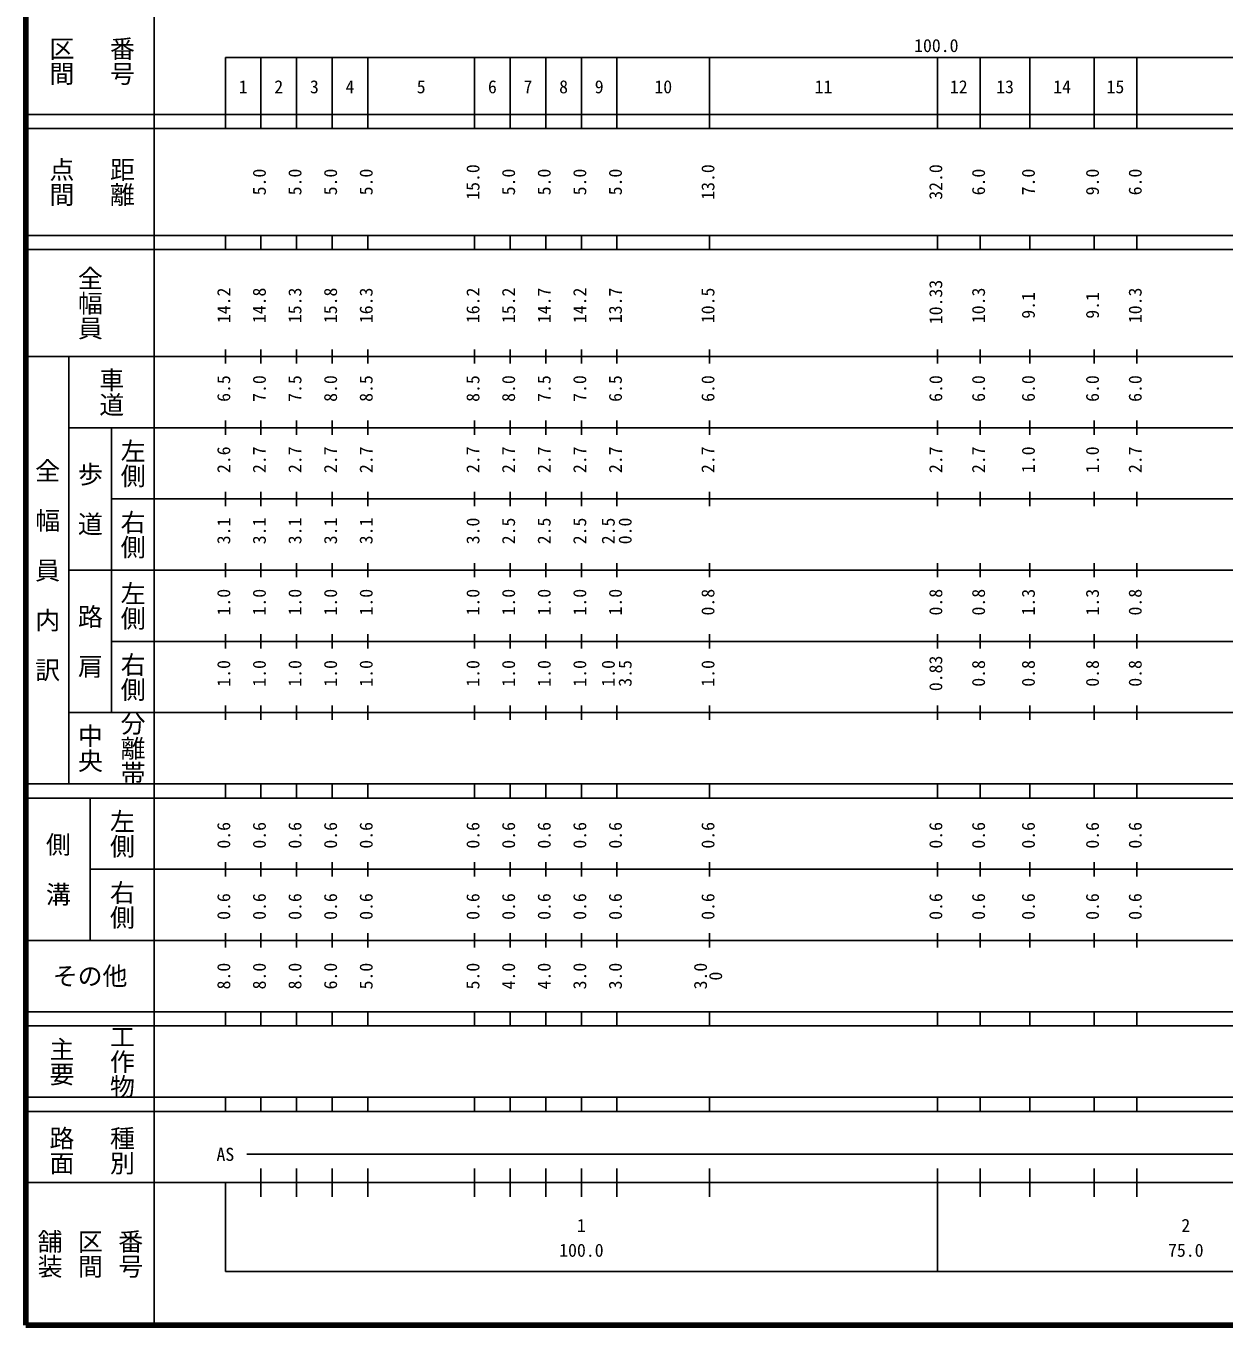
# Model space of a CAD drawing. Units: millimetres on the paper, enlarged 1000 times. Extents: x 40000 to 680000, y 20000 to 380000.
# Drawn here: x 40000 to 208251, y 20000 to 202409 of the extents above; entities that cross this region are included whole.
import ezdxf
from ezdxf.enums import TextEntityAlignment as Align

# ---------------------------------------------------------------- set-up
doc = ezdxf.new("R2010")
doc.units = ezdxf.units.MM
doc.header["$LTSCALE"] = 1000
doc.layers.add('M-TTL', color=2, linetype='Continuous', lineweight=140)
doc.layers.add('M-TTL-BAND', color=7, linetype='Continuous', lineweight=25)
doc.styles.add('@ＭＳ ゴシック', font='')
doc.styles.add('ＭＳ ゴシック', font='')
doc.styles.get('@ＭＳ ゴシック').set_extended_font_data('@MS Gothic')
doc.styles.get('ＭＳ ゴシック').set_extended_font_data('MS Gothic')

msp = doc.modelspace()

# ---------------------------------------------------------------- linework, layer by layer
at = {"layer": 'M-TTL'}
for p, q in [((40000, 380000), (40000, 20000)), ((40000, 20000), (680000, 20000))]:
    msp.add_line(p, q, dxfattribs=at)
at = {"layer": 'M-TTL-BAND'}
for p, q in [((58000, 370000), (58000, 20000)), ((68000, 198000), (579000, 198000)), ((68000, 198000), (68000, 188000)), ((73000, 188000), (73000, 198000)), ((78000, 188000), (78000, 198000)), ((83000, 188000), (83000, 198000)), ((88000, 188000), (88000, 198000)), ((103000, 188000), (103000, 198000)), ((108000, 188000), (108000, 198000)), ((113000, 188000), (113000, 198000)), ((118000, 188000), (118000, 198000)), ((123000, 188000), (123000, 198000)), ((136000, 188000), (136000, 198000)), ((168000, 188000), (168000, 198000)), ((174000, 188000), (174000, 198000)), ((181000, 188000), (181000, 198000)), ((190000, 188000), (190000, 198000)), ((196000, 188000), (196000, 198000)), ((40000, 190000), (579000, 190000)), ((40000, 188000), (579000, 188000)), ((40000, 173000), (579000, 173000)), ((68000, 171000), (68000, 173000)), ((73000, 171000), (73000, 173000)), ((78000, 171000), (78000, 173000)), ((83000, 171000), (83000, 173000)), ((88000, 171000), (88000, 173000)), ((103000, 171000), (103000, 173000)), ((108000, 171000), (108000, 173000)), ((113000, 171000), (113000, 173000)), ((118000, 171000), (118000, 173000)), ((123000, 171000), (123000, 173000)), ((136000, 171000), (136000, 173000)), ((168000, 171000), (168000, 173000)), ((174000, 171000), (174000, 173000)), ((181000, 171000), (181000, 173000)), ((190000, 171000), (190000, 173000)), ((196000, 171000), (196000, 173000)), ((40000, 171000), (579000, 171000)), ((68000, 155000), (68000, 157000)), ((73000, 155000), (73000, 157000)), ((78000, 155000), (78000, 157000)), ((83000, 155000), (83000, 157000)), ((88000, 155000), (88000, 157000)), ((103000, 155000), (103000, 157000)), ((108000, 155000), (108000, 157000)), ((113000, 155000), (113000, 157000)), ((118000, 155000), (118000, 157000)), ((123000, 155000), (123000, 157000)), ((136000, 155000), (136000, 157000)), ((168000, 155000), (168000, 157000)), ((174000, 155000), (174000, 157000)), ((181000, 155000), (181000, 157000)), ((190000, 155000), (190000, 157000)), ((196000, 155000), (196000, 157000)), ((40000, 156000), (579000, 156000)), ((46000, 96000), (46000, 156000)), ((46000, 146000), (579000, 146000)), ((52000, 146000), (52000, 106000)), ((68000, 145000), (68000, 147000)), ((73000, 145000), (73000, 147000)), ((78000, 145000), (78000, 147000)), ((83000, 145000), (83000, 147000)), ((88000, 145000), (88000, 147000)), ((103000, 145000), (103000, 147000)), ((108000, 145000), (108000, 147000)), ((113000, 145000), (113000, 147000)), ((118000, 145000), (118000, 147000)), ((123000, 145000), (123000, 147000)), ((136000, 145000), (136000, 147000)), ((168000, 145000), (168000, 147000)), ((174000, 145000), (174000, 147000)), ((181000, 145000), (181000, 147000)), ((190000, 145000), (190000, 147000)), ((196000, 145000), (196000, 147000)), ((68000, 135000), (68000, 137000)), ((73000, 135000), (73000, 137000)), ((78000, 135000), (78000, 137000)), ((83000, 135000), (83000, 137000)), ((88000, 135000), (88000, 137000)), ((103000, 135000), (103000, 137000)), ((108000, 135000), (108000, 137000)), ((113000, 135000), (113000, 137000)), ((118000, 135000), (118000, 137000)), ((123000, 135000), (123000, 137000)), ((136000, 135000), (136000, 137000)), ((168000, 135000), (168000, 137000)), ((174000, 135000), (174000, 137000)), ((181000, 135000), (181000, 137000)), ((190000, 135000), (190000, 137000)), ((196000, 135000), (196000, 137000)), ((52000, 136000), (579000, 136000)), ((46000, 126000), (579000, 126000)), ((68000, 125000), (68000, 127000)), ((73000, 125000), (73000, 127000)), ((78000, 125000), (78000, 127000)), ((83000, 125000), (83000, 127000)), ((88000, 125000), (88000, 127000)), ((103000, 125000), (103000, 127000)), ((108000, 125000), (108000, 127000)), ((113000, 125000), (113000, 127000)), ((118000, 125000), (118000, 127000)), ((123000, 125000), (123000, 127000)), ((136000, 125000), (136000, 127000)), ((168000, 125000), (168000, 127000)), ((174000, 125000), (174000, 127000)), ((181000, 125000), (181000, 127000)), ((190000, 125000), (190000, 127000)), ((196000, 125000), (196000, 127000)), ((68000, 115000), (68000, 117000)), ((73000, 115000), (73000, 117000)), ((78000, 115000), (78000, 117000)), ((83000, 115000), (83000, 117000)), ((88000, 115000), (88000, 117000)), ((103000, 115000), (103000, 117000)), ((108000, 115000), (108000, 117000)), ((113000, 115000), (113000, 117000)), ((118000, 115000), (118000, 117000)), ((123000, 115000), (123000, 117000)), ((136000, 115000), (136000, 117000)), ((168000, 115000), (168000, 117000)), ((174000, 115000), (174000, 117000)), ((181000, 115000), (181000, 117000)), ((190000, 115000), (190000, 117000)), ((196000, 115000), (196000, 117000)), ((52000, 116000), (579000, 116000)), ((46000, 106000), (579000, 106000)), ((68000, 105000), (68000, 107000)), ((73000, 105000), (73000, 107000)), ((78000, 105000), (78000, 107000)), ((83000, 105000), (83000, 107000)), ((88000, 105000), (88000, 107000)), ((103000, 105000), (103000, 107000)), ((108000, 105000), (108000, 107000)), ((113000, 105000), (113000, 107000)), ((118000, 105000), (118000, 107000)), ((123000, 105000), (123000, 107000)), ((136000, 105000), (136000, 107000)), ((168000, 105000), (168000, 107000)), ((174000, 105000), (174000, 107000)), ((181000, 105000), (181000, 107000)), ((190000, 105000), (190000, 107000)), ((196000, 105000), (196000, 107000)), ((40000, 96000), (579000, 96000)), ((68000, 94000), (68000, 96000)), ((73000, 94000), (73000, 96000)), ((78000, 94000), (78000, 96000)), ((83000, 94000), (83000, 96000)), ((88000, 94000), (88000, 96000)), ((103000, 94000), (103000, 96000)), ((108000, 94000), (108000, 96000)), ((113000, 94000), (113000, 96000)), ((118000, 94000), (118000, 96000)), ((123000, 94000), (123000, 96000)), ((136000, 94000), (136000, 96000)), ((168000, 94000), (168000, 96000)), ((174000, 94000), (174000, 96000)), ((181000, 94000), (181000, 96000)), ((190000, 94000), (190000, 96000)), ((196000, 94000), (196000, 96000)), ((40000, 94000), (579000, 94000)), ((49000, 94000), (49000, 74000)), ((49000, 84000), (579000, 84000)), ((68000, 83000), (68000, 85000)), ((73000, 83000), (73000, 85000)), ((78000, 83000), (78000, 85000)), ((83000, 83000), (83000, 85000)), ((88000, 83000), (88000, 85000)), ((103000, 83000), (103000, 85000)), ((108000, 83000), (108000, 85000)), ((113000, 83000), (113000, 85000)), ((118000, 83000), (118000, 85000)), ((123000, 83000), (123000, 85000)), ((136000, 83000), (136000, 85000)), ((168000, 83000), (168000, 85000)), ((174000, 83000), (174000, 85000)), ((181000, 83000), (181000, 85000)), ((190000, 83000), (190000, 85000)), ((196000, 83000), (196000, 85000)), ((68000, 73000), (68000, 75000)), ((73000, 73000), (73000, 75000)), ((78000, 73000), (78000, 75000)), ((83000, 73000), (83000, 75000)), ((88000, 73000), (88000, 75000)), ((103000, 73000), (103000, 75000)), ((108000, 73000), (108000, 75000)), ((113000, 73000), (113000, 75000)), ((118000, 73000), (118000, 75000)), ((123000, 73000), (123000, 75000)), ((136000, 73000), (136000, 75000)), ((168000, 73000), (168000, 75000)), ((174000, 73000), (174000, 75000)), ((181000, 73000), (181000, 75000)), ((190000, 73000), (190000, 75000)), ((196000, 73000), (196000, 75000)), ((40000, 74000), (579000, 74000)), ((40000, 64000), (579000, 64000)), ((68000, 62000), (68000, 64000)), ((73000, 62000), (73000, 64000)), ((78000, 62000), (78000, 64000)), ((83000, 62000), (83000, 64000)), ((88000, 62000), (88000, 64000)), ((103000, 62000), (103000, 64000)), ((108000, 62000), (108000, 64000)), ((113000, 62000), (113000, 64000)), ((118000, 62000), (118000, 64000)), ((123000, 62000), (123000, 64000)), ((136000, 62000), (136000, 64000)), ((168000, 62000), (168000, 64000)), ((174000, 62000), (174000, 64000)), ((181000, 62000), (181000, 64000)), ((190000, 62000), (190000, 64000)), ((196000, 62000), (196000, 64000)), ((40000, 62000), (579000, 62000)), ((40000, 52000), (579000, 52000)), ((68000, 50000), (68000, 52000)), ((73000, 50000), (73000, 52000)), ((78000, 50000), (78000, 52000)), ((83000, 50000), (83000, 52000)), ((88000, 50000), (88000, 52000)), ((103000, 50000), (103000, 52000)), ((108000, 50000), (108000, 52000)), ((113000, 50000), (113000, 52000)), ((118000, 50000), (118000, 52000)), ((123000, 50000), (123000, 52000)), ((136000, 50000), (136000, 52000)), ((168000, 50000), (168000, 52000)), ((174000, 50000), (174000, 52000)), ((181000, 50000), (181000, 52000)), ((190000, 50000), (190000, 52000)), ((196000, 50000), (196000, 52000)), ((40000, 50000), (579000, 50000)), ((71000, 44000), (565000, 44000)), ((73000, 38000), (73000, 42000)), ((78000, 38000), (78000, 42000)), ((83000, 38000), (83000, 42000)), ((88000, 38000), (88000, 42000)), ((103000, 38000), (103000, 42000)), ((108000, 38000), (108000, 42000)), ((113000, 38000), (113000, 42000)), ((118000, 38000), (118000, 42000)), ((123000, 38000), (123000, 42000)), ((136000, 38000), (136000, 42000)), ((168000, 27500), (168000, 42000)), ((174000, 38000), (174000, 42000)), ((181000, 38000), (181000, 42000)), ((190000, 38000), (190000, 42000)), ((196000, 38000), (196000, 42000)), ((40000, 40000), (579000, 40000)), ((68000, 40000), (68000, 27500)), ((68000, 27500), (579000, 27500))]:
    msp.add_line(p, q, dxfattribs=at)

# ---------------------------------------------------------------- texts
at = {"layer": 'M-TTL-BAND', "style": '@ＭＳ ゴシック'}
for s, p in [('番号', (53500, 197500)), ('区間', (45000, 197500)), ('点間', (45000, 180500)), ('距離', (53500, 180500)), ('全幅員', (49000, 163500)), ('車道', (52000, 151000)), ('左側', (55000, 141000)), ('全\u3000幅\u3000員\u3000内\u3000訳', (43000, 126000)), ('歩\u3000道', (49000, 136000)), ('右側', (55000, 131000)), ('左側', (55000, 121000)), ('路\u3000肩', (49000, 116000)), ('右側', (55000, 111000)), ('分離帯', (55000, 101000)), ('中央', (49000, 101000)), ('左側', (53500, 89000)), ('側\u3000溝', (44500, 84000)), ('右側', (53500, 79000)), ('主要', (45000, 57000)), ('工作物', (53500, 57000)), ('路面', (45000, 44500)), ('種別', (53500, 44500)), ('舗装', (43333, 30000)), ('区間', (49000, 30000)), ('番号', (54667, 30000))]:
    msp.add_text(s, height=2566, rotation=270, dxfattribs=at).set_placement(p, align=Align.MIDDLE_CENTER)
at = {"layer": 'M-TTL-BAND', "style": 'ＭＳ ゴシック'}
for s, p in [('100.0', (167844, 198195)), ('1', (70500, 192405)), ('2', (75500, 192405)), ('3', (80500, 192405)), ('4', (85500, 192405)), ('5', (95500, 192405)), ('6', (105500, 192405)), ('7', (110500, 192405)), ('8', (115500, 192405)), ('9', (120500, 192405)), ('10', (129500, 192405)), ('11', (152000, 192405)), ('12', (171000, 192405)), ('13', (177500, 192405)), ('14', (185500, 192405)), ('15', (193000, 192405)), ('AS', (68000, 42500)), ('1', (118000, 32523)), ('2', (202882, 32523)), ('100.0', (118000, 29033)), ('75.0', (202882, 29033))]:
    msp.add_text(s, height=1833, dxfattribs=at).set_placement(p, align=Align.BOTTOM_CENTER)
for s, p in [('15.0', (104232, 180500)), ('13.0', (137232, 180500)), ('32.0', (169232, 180500)), ('5.0', (74232, 180500)), ('5.0', (79232, 180500)), ('5.0', (84232, 180500)), ('5.0', (89232, 180500)), ('5.0', (109232, 180500)), ('5.0', (114232, 180500)), ('5.0', (119232, 180500)), ('5.0', (124232, 180500)), ('6.0', (175232, 180500)), ('7.0', (182232, 180500)), ('9.0', (191232, 180500)), ('6.0', (197232, 180500)), ('10.33', (169232, 163650)), ('14.2', (69232, 163174)), ('14.8', (74232, 163174)), ('15.3', (79232, 163174)), ('15.8', (84232, 163174)), ('16.3', (89232, 163174)), ('16.2', (104232, 163174)), ('15.2', (109232, 163174)), ('14.7', (114232, 163174)), ('14.2', (119232, 163174)), ('13.7', (124232, 163174)), ('10.5', (137232, 163174)), ('10.3', (175232, 163174)), ('9.1', (182232, 163174)), ('9.1', (191232, 163174)), ('10.3', (197232, 163174)), ('7.0', (74232, 151500)), ('8.0', (84232, 151500)), ('8.0', (109232, 151500)), ('7.0', (119232, 151500)), ('6.0', (137232, 151500)), ('6.0', (169232, 151500)), ('6.0', (175232, 151500)), ('6.0', (182232, 151500)), ('6.0', (191232, 151500)), ('6.0', (197232, 151500)), ('6.5', (69232, 151500)), ('7.5', (79232, 151500)), ('8.5', (89232, 151500)), ('8.5', (104232, 151500)), ('7.5', (114232, 151500)), ('6.5', (124232, 151500)), ('2.6', (69232, 141500)), ('2.7', (74232, 141500)), ('2.7', (79232, 141500)), ('2.7', (84232, 141500)), ('2.7', (89232, 141500)), ('2.7', (104232, 141500)), ('2.7', (109232, 141500)), ('2.7', (114232, 141500)), ('2.7', (119232, 141500)), ('2.7', (124232, 141500)), ('2.7', (137232, 141500)), ('2.7', (169232, 141500)), ('2.7', (175232, 141500)), ('1.0', (182232, 141500)), ('1.0', (191232, 141500)), ('2.7', (197232, 141500)), ('3.1', (69232, 131500)), ('3.1', (74232, 131500)), ('3.1', (79232, 131500)), ('3.1', (84232, 131500)), ('3.1', (89232, 131500)), ('3.0', (104232, 131500)), ('2.5', (109232, 131500)), ('2.5', (114232, 131500)), ('2.5', (119232, 131500)), ('2.5', (123232, 131500)), ('0.0', (125602, 131500)), ('1.0', (69232, 121500)), ('1.0', (74232, 121500)), ('1.0', (79232, 121500)), ('1.0', (84232, 121500)), ('1.0', (89232, 121500)), ('1.0', (104232, 121500)), ('1.0', (109232, 121500)), ('1.0', (114232, 121500)), ('1.0', (119232, 121500)), ('1.0', (124232, 121500)), ('0.8', (137232, 121500)), ('0.8', (169232, 121500)), ('0.8', (175232, 121500)), ('1.3', (182232, 121500)), ('1.3', (191232, 121500)), ('0.8', (197232, 121500)), ('1.0', (69232, 111500)), ('1.0', (74232, 111500)), ('1.0', (79232, 111500)), ('1.0', (84232, 111500)), ('1.0', (89232, 111500)), ('1.0', (104232, 111500)), ('1.0', (109232, 111500)), ('1.0', (114232, 111500)), ('1.0', (119232, 111500)), ('1.0', (123232, 111500)), ('3.5', (125602, 111500)), ('1.0', (137232, 111500)), ('0.83', (169232, 111500)), ('0.8', (175232, 111500)), ('0.8', (182232, 111500)), ('0.8', (191232, 111500)), ('0.8', (197232, 111500)), ('0.6', (69232, 88764)), ('0.6', (74232, 88764)), ('0.6', (79232, 88764)), ('0.6', (84232, 88764)), ('0.6', (89232, 88764)), ('0.6', (104232, 88764)), ('0.6', (109232, 88764)), ('0.6', (114232, 88764)), ('0.6', (119232, 88764)), ('0.6', (124232, 88764)), ('0.6', (137232, 88764)), ('0.6', (169232, 88764)), ('0.6', (175232, 88764)), ('0.6', (182232, 88764)), ('0.6', (191232, 88764)), ('0.6', (197232, 88764)), ('0.6', (69232, 78764)), ('0.6', (74232, 78764)), ('0.6', (79232, 78764)), ('0.6', (84232, 78764)), ('0.6', (89232, 78764)), ('0.6', (104232, 78764)), ('0.6', (109232, 78764)), ('0.6', (114232, 78764)), ('0.6', (119232, 78764)), ('0.6', (124232, 78764)), ('0.6', (137232, 78764)), ('0.6', (169232, 78764)), ('0.6', (175232, 78764)), ('0.6', (182232, 78764)), ('0.6', (191232, 78764)), ('0.6', (197232, 78764)), ('8.0', (69232, 68994)), ('8.0', (74232, 68994)), ('8.0', (79232, 68994)), ('6.0', (84232, 68994)), ('5.0', (89232, 68994)), ('5.0', (104232, 68994)), ('4.0', (109232, 68994)), ('4.0', (114232, 68994)), ('3.0', (119232, 68994)), ('3.0', (124232, 68994)), ('3.0', (136186, 68994)), ('0', (138310, 68994))]:
    msp.add_text(s, height=1833, rotation=90, dxfattribs=at).set_placement(p, align=Align.BOTTOM_CENTER)
msp.add_text('その他', height=2566, dxfattribs=at).set_placement((49000, 69000), align=Align.MIDDLE_CENTER)

doc.saveas('drawing.dxf')
